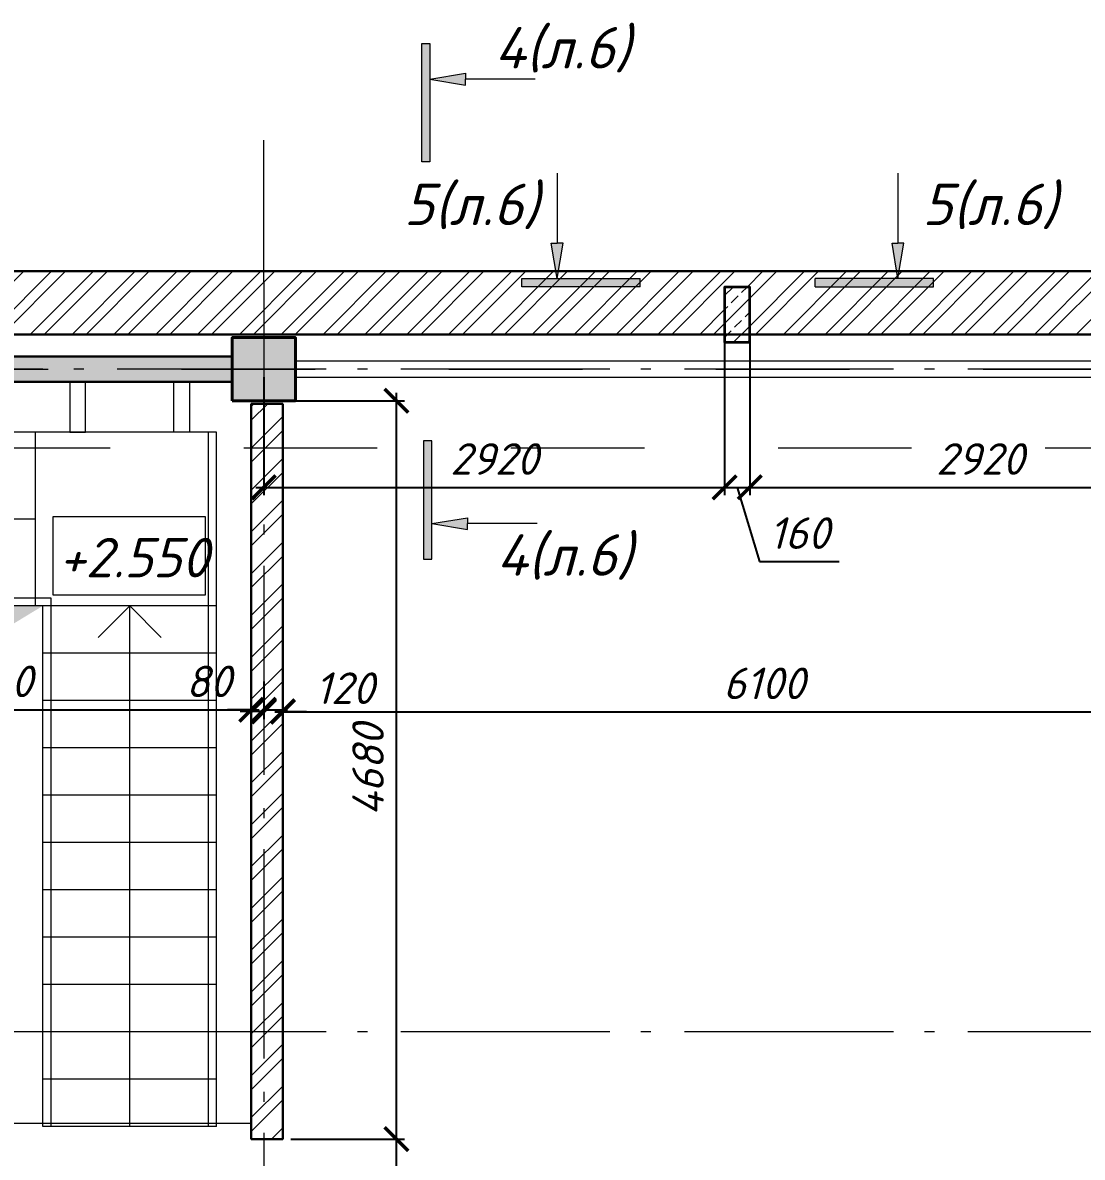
# Model space of a CAD drawing. Header units: millimetres. Extents: x -238377 to -11282, y -123214 to -44846.
# Drawn here: x -154530 to -147813, y -69806 to -62615 of the extents above; entities that cross this region are included whole.
import ezdxf
from ezdxf.enums import TextEntityAlignment as Align

# ---------------------------------------------------------------- set-up
doc = ezdxf.new("R2010")
doc.units = ezdxf.units.MM
doc.header["$MEASUREMENT"] = 0
doc.linetypes.add('Double Dashed', pattern=[1797.222233, 1325, -211.666656, 63.333344, -197.222233])
doc.linetypes.add('Штриховая', pattern=[5644.444466, 2822.222233, -2822.222233])
doc.layers.get('0').update_dxf_attribs({"lineweight": 5})
doc.layers.add('#Hatch', color=252, linetype='Continuous', lineweight=5, true_color=0x696969)
for name, color, linetype, lineweight in [('#noPrint', 10, 'Continuous', 30), ('#Бетон', 10, 'Continuous', 35), ('#Выноски', 150, 'Continuous', 15), ('колонны_Ном._пера__94', 252, 'Continuous', 13), ('колонны_Ном._пера__99', 7, 'Continuous', 40), ('Конструкции', 160, 'Continuous', 5), ('лестницы_Ном._пера__96', 7, 'Continuous', 13), ('оси_Ном._пера__96', 7, 'Continuous', 5), ('размеры', 7, 'Continuous', 5), ('текст_Ном._пера__1', 7, 'Continuous', 0), ('текст_Ном._пера__96', 7, 'Continuous', 5), ('чертеж_Ном._пера__96', 7, 'Continuous', 13)]:
    doc.layers.add(name, color=color, linetype=linetype, lineweight=lineweight)
for name, color, linetype in [('#стены внутр', 152, 'Continuous'), ('#стены наруж', 7, 'Continuous'), ('оси', 7, 'Continuous'), ('размеры внутр', 7, 'Continuous')]:
    doc.layers.add(name, color=color, linetype=linetype)
doc.styles.get("Standard").update_dxf_attribs({"font": 'isocpeui.ttf'})
doc.styles.add('STEP PR', font='isocpeui.ttf')
doc.styles.add('СГЕНЕРИР_СТИЛЬ_3', font='gost_2_304-81_type.ttf')
doc.dimstyles.get("Standard").update_dxf_attribs({"dimtxt": 200, "dimasz": 150, "dimexe": 50, "dimexo": 50, "dimgap": 80, "dimtad": 1, "dimdec": 0, "dimzin": 0, "dimdsep": 46, "dimtxsty": 'Standard', "dimblk": 'ARCHTICK', "dimcen": 5, "dimdle": 50, "dimadec": 0, "dimazin": 0, "dimtfac": 1, "dimtdec": 0, "dimtofl": 0, "dimtmove": 1, "dimatfit": 3, "dimfxl": 1, "dimtolj": 1, "dimtzin": 0, "dimarcsym": 0})

# ---------------------------------------------------------------- blocks, each defined once
blk = doc.blocks.new('л 4950 17+3+15')
at = {"color": 253, "true_color": 0xa3a3a3}
for points in [[(171.3, 5900), (269.9, 5900), (269.9, 6220), (171.3, 6220)], [(171.3, 5900), (269.9, 5900), (269.9, 6220), (171.3, 6220)], [(928.7, 5900), (830.1, 5900), (830.1, 6220), (928.7, 6220)], [(928.7, 5900), (830.1, 5900), (830.1, 6220), (928.7, 6220)], [(1971.3, 5900), (2069.9, 5900), (2069.9, 6220), (1971.3, 6220)], [(1971.3, 5900), (2069.9, 5900), (2069.9, 6220), (1971.3, 6220)], [(2728.7, 5900), (2630.1, 5900), (2630.1, 6220), (2728.7, 6220)], [(2728.7, 5900), (2630.1, 5900), (2630.1, 6220), (2728.7, 6220)]]:
    blk.add_lwpolyline(points, close=True, dxfattribs=at)
for points in [[(2850, 5900), (2850, 1150), (3119.1, 1150)], [(2850, 5900), (2850, 1150), (3145.1, 1150)]]:
    blk.add_lwpolyline(points, dxfattribs=at)
at = {"color": 253, "lineweight": 0, "true_color": 0xa3a3a3}
blk.add_lwpolyline([(1850, 4850), (1100, 4850), (1050, 4850), (1050, 1500)], dxfattribs=at)
blk.add_lwpolyline([(1850, 4850), (1100, 4850), (1050, 4850), (1050, 1500)], dxfattribs=at)
at = {"color": 253, "lineweight": 30, "true_color": 0xa3a3a3}
for points in [[(3119.8, 1200), (3119.8, 1200), (1800, 1200)], [(3145.8, 1200), (3145.8, 1200), (1800, 1200)]]:
    blk.add_lwpolyline(points, dxfattribs=at)
at = {"layer": 'лестницы_Ном._пера__96', "color": 253, "linetype": 'Continuous', "lineweight": 0, "true_color": 0xa3a3a3}
for p, q in [((0, 5900), (2900, 5900)), ((0, 1500), (0, 5900)), ((0, 5900), (2900, 5900)), ((0, 1500), (0, 5900)), ((50, 1500), (50, 5900)), ((50, 1500), (50, 5900)), ((1150, 5900), (1150, 4800)), ((1150, 5900), (1150, 4800)), ((1450, 5900), (1450, 4800)), ((1450, 5900), (1450, 4800)), ((1750, 5900), (1750, 4800)), ((1750, 5900), (1750, 4800)), ((2900, 5900), (2900, 1200)), ((2900, 5900), (2900, 1200)), ((1550, 5550), (1750, 5350)), ((1550, 5550), (1750, 5350)), ((1150, 5350), (1750, 5350)), ((1150, 5350), (1750, 5350)), ((1550, 5150), (1750, 5350)), ((1550, 5150), (1750, 5350)), ((0, 4800), (1100, 4800)), ((0, 4800), (1100, 4800)), ((350, 4600), (550, 4800)), ((350, 4600), (550, 4800)), ((750, 4600), (550, 4800)), ((550, 1500), (550, 4800)), ((750, 4600), (550, 4800)), ((550, 1500), (550, 4800)), ((1100, 4800), (1800, 4800)), ((1100, 1500), (1100, 4800)), ((1100, 4800), (1800, 4800)), ((1100, 1500), (1100, 4800)), ((2900, 4800), (1800, 4800)), ((2900, 4800), (1800, 4800)), ((2350, 4800), (2350, 1200)), ((2350, 4800), (2350, 1200)), ((0, 4500), (1100, 4500)), ((0, 4500), (1100, 4500)), ((2900, 4500), (1800, 4500)), ((2900, 4500), (1800, 4500)), ((0, 4200), (1100, 4200)), ((0, 4200), (1100, 4200)), ((2900, 4200), (1800, 4200)), ((2900, 4200), (1800, 4200)), ((0, 3900), (1100, 3900)), ((0, 3900), (1100, 3900)), ((2900, 3900), (1800, 3900)), ((2900, 3900), (1800, 3900)), ((0, 3600), (1100, 3600)), ((0, 3600), (1100, 3600)), ((2900, 3600), (1800, 3600)), ((2900, 3600), (1800, 3600)), ((0, 3300), (1100, 3300)), ((0, 3300), (1100, 3300)), ((2900, 3300), (1800, 3300)), ((2900, 3300), (1800, 3300)), ((0, 3000), (1100, 3000)), ((0, 3000), (1100, 3000)), ((2900, 3000), (1800, 3000)), ((2900, 3000), (1800, 3000)), ((0, 2700), (1100, 2700)), ((0, 2700), (1100, 2700)), ((2900, 2700), (1800, 2700)), ((2900, 2700), (1800, 2700)), ((0, 2400), (1100, 2400)), ((0, 2400), (1100, 2400)), ((2900, 2400), (1800, 2400)), ((2900, 2400), (1800, 2400)), ((0, 2100), (1100, 2100)), ((0, 2100), (1100, 2100)), ((2900, 2100), (1800, 2100)), ((2900, 2100), (1800, 2100)), ((0, 1800), (1100, 1800)), ((0, 1800), (1100, 1800)), ((2900, 1800), (1800, 1800)), ((2900, 1800), (1800, 1800)), ((2900, 1500), (1800, 1500)), ((2900, 1500), (1800, 1500)), ((2350, 1200), (2150, 1400)), ((2350, 1200), (2150, 1400)), ((2350, 1200), (2550, 1400)), ((2350, 1200), (2550, 1400))]:
    blk.add_line(p, q, dxfattribs=at)
at = {"layer": 'лестницы_Ном._пера__96', "color": 253, "linetype": 'Continuous', "true_color": 0xa3a3a3}
for p, q in [((1800, 4800), (1800, 1200)), ((0, 1500), (1100, 1500)), ((0, 1500), (1100, 1500)), ((2900, 1200), (1800, 1200)), ((2900, 1200), (1800, 1200))]:
    blk.add_line(p, q, dxfattribs=at)
at = {"layer": 'лестницы_Ном._пера__96', "color": 253, "linetype": 'Continuous', "lineweight": 0, "true_color": 0xa3a3a3}
blk.add_lwpolyline([(1850, 4850), (1850, 1150), (1850, 1150)], dxfattribs=at)
blk.add_lwpolyline([(1850, 4850), (1850, 1150), (1850, 1150)], dxfattribs=at)
blk = doc.blocks.new('Стандартный маркер сетки_12')
at = {"layer": 'оси_Ном._пера__96', "linetype": 'Double Dashed'}
for q in [(0, 0), (20403.4, 0)]:
    blk.add_line((900, 0), q, dxfattribs=at)
at = {"layer": 'оси_Ном._пера__96', "style": 'СГЕНЕРИР_СТИЛЬ_3'}
blk.add_attdef('AC_MarkerText_1', text='', height=350, rotation=90, dxfattribs=at).set_placement((21973.1, -208.7), align=Align.BOTTOM_LEFT)
blk = doc.blocks.new('Стандартный маркер сетки_16')
at = {"layer": 'оси_Ном._пера__96', "linetype": 'Double Dashed'}
blk.add_line((900, 0), (41068.3, 0), dxfattribs=at)
at = {"layer": 'оси_Ном._пера__96', "style": 'СГЕНЕРИР_СТИЛЬ_3'}
blk.add_attdef('AC_MarkerText_1', text='', height=350, rotation=180, dxfattribs=at).set_placement((-260.8, 269.7), align=Align.BOTTOM_LEFT)
blk = doc.blocks.new('_ArchTick')
at = {"color": 0, "linetype": 'ByBlock', "const_width": 0.15}
blk.add_lwpolyline([(-0.5, -0.5), (0.5, 0.5)], dxfattribs=at)
blk = doc.blocks.new('*D47')
at = {"layer": 'Defpoints', "color": 0, "transparency": 16777216}
for p in [(-152880.8, -69690.4), (-152160.6, -69690.4), (-153001.2, -70610.4)]:
    blk.add_point(p, dxfattribs=at)
at = {"layer": 'размеры', "color": 0, "lineweight": -2, "transparency": 16777216}
for p, q in [((-152160.6, -70660.4), (-152160.6, -69640.4)), ((-152830.8, -69690.4), (-152110.6, -69690.4)), ((-152951.2, -70610.4), (-152110.6, -70610.4))]:
    blk.add_line(p, q, dxfattribs=at)
at = {"layer": 'размеры', "color": 0, "lineweight": -2, "transparency": 16777216, "xscale": 150, "yscale": 150, "zscale": 150}
for p, rotation in [((-152160.6, -69690.4), 90), ((-152160.6, -70610.4), 270)]:
    blk.add_blockref('_ArchTick', p, dxfattribs=dict(at, rotation=rotation))
at = {"layer": 'размеры', "color": 0, "transparency": 16777216, "insert": (-152340.6, -70191.1), "char_height": 200, "attachment_point": 5, "rotation": 90}
blk.add_mtext('\\A1;920', dxfattribs=at)
blk = doc.blocks.new('Колонна_15_1', base_point=(22379, 71855.7))
at = {"layer": 'колонны_Ном._пера__94', "linetype": 'Continuous', "true_color": 0x7d7d7d}
blk.add_hatch(color=8, dxfattribs=at).paths.add_polyline_path([(22179, 71646.7), (22579, 71646.7), (22579, 72046.7), (22179, 72046.7)])
blk.add_hatch(color=8, dxfattribs=at).paths.add_polyline_path([(22179, 71646.7), (22579, 71646.7), (22579, 72046.7), (22179, 72046.7)])
at = {"layer": 'колонны_Ном._пера__99', "linetype": 'Continuous', "flags": 128}
blk.add_lwpolyline([(22179, 71646.7), (22579, 71646.7), (22579, 72046.7), (22179, 72046.7)], close=True, dxfattribs=at)
at = {"layer": 'колонны_Ном._пера__99', "color": 8, "linetype": 'Continuous', "true_color": 0x737373, "flags": 128}
blk.add_lwpolyline([(22179, 71646.7), (22579, 71646.7), (22579, 72046.7), (22179, 72046.7)], close=True, dxfattribs=at)
at = {"layer": 'оси_Ном._пера__96', "color": 253, "lineweight": 5, "true_color": 0x9c9c9c}
for points in [[(22379.3, 72046.7), (22379.3, 71646.7)], [(22379.3, 72046.7), (22379.3, 71646.7)], [(22179, 71846.7), (22579, 71846.7)], [(22179, 71846.7), (22579, 71846.7)]]:
    blk.add_lwpolyline(points, dxfattribs=at)
blk = doc.blocks.new('Связ001')
at = {"layer": 'Конструкции', "color": 102, "linetype": 'Continuous', "lineweight": 9}
blk.add_lwpolyline([(5837.4, 0), (5837.4, 100), (0, 100), (0, 0), (5837.4, 0)], dxfattribs=at)
blk = doc.blocks.new('A$C6E950B50')
at = {"layer": 'колонны_Ном._пера__94', "linetype": 'Continuous', "true_color": 0x737373}
blk.add_hatch(color=8, dxfattribs=at).paths.add_polyline_path([(-668.7, 55.9), (-668.7, 215.9), (-3769.2, 215.9), (-3769.2, 55.9)])
blk.add_hatch(color=8, dxfattribs=at).paths.add_polyline_path([(-668.7, 55.9), (-668.7, 215.9), (-3769.2, 215.9), (-3769.2, 55.9)])
at = {"layer": '#стены внутр', "lineweight": 30}
blk.add_lwpolyline([(-3769.2, 55.9), (-3769.2, 215.9), (-668.7, 215.9), (-668.7, 55.9), (-3769.2, 55.9)], dxfattribs=at)
at = {"layer": '#стены внутр', "color": 8, "lineweight": 30, "true_color": 0x737373}
blk.add_lwpolyline([(-3769.2, 55.9), (-3769.2, 215.9), (-668.7, 215.9), (-668.7, 55.9), (-3769.2, 55.9)], dxfattribs=at)
blk = doc.blocks.new('*D74')
at = {"layer": 'Defpoints', "color": 0, "transparency": 16777216}
for p in [(-153081.1, -66828), (-156421.2, -66928.1), (-153081.1, -66969.3)]:
    blk.add_point(p, dxfattribs=at)
at = {"layer": 'размеры', "color": 0, "lineweight": -2, "transparency": 16777216}
for p, q in [((-153081.1, -66878), (-153081.1, -67019.3)), ((-156471.2, -66969.3), (-153031.1, -66969.3)), ((-156421.2, -66978.1), (-156421.2, -67019.3))]:
    blk.add_line(p, q, dxfattribs=at)
at = {"layer": 'размеры', "color": 0, "lineweight": -2, "transparency": 16777216, "xscale": 150, "yscale": 150, "zscale": 150, "rotation": 180}
blk.add_blockref('_ArchTick', (-156421.2, -66969.3), dxfattribs=at)
at = {"layer": 'размеры', "color": 0, "lineweight": -2, "transparency": 16777216, "xscale": 150, "yscale": 150, "zscale": 150}
blk.add_blockref('_ArchTick', (-153081.1, -66969.3), dxfattribs=at)
at = {"layer": 'размеры', "color": 0, "transparency": 16777216, "insert": (-154751.1, -66789.3), "char_height": 200, "attachment_point": 5}
blk.add_mtext('\\A1;3340', dxfattribs=at)
blk = doc.blocks.new('*D126')
at = {"layer": 'Defpoints', "color": 0, "transparency": 16777216}
for p in [(-153001.2, -66740.2), (-153081.1, -66828), (-153001.2, -66969.3)]:
    blk.add_point(p, dxfattribs=at)
at = {"layer": 'размеры', "color": 0, "lineweight": -2, "transparency": 16777216}
for p, q in [((-153001.2, -66790.2), (-153001.2, -67019.3)), ((-153081.1, -66878), (-153081.1, -67019.3)), ((-153081.1, -66969.3), (-153231.1, -66969.3)), ((-153001.2, -66969.3), (-152851.2, -66969.3))]:
    blk.add_line(p, q, dxfattribs=at)
at = {"layer": 'размеры', "color": 0, "lineweight": -2, "transparency": 16777216, "xscale": 150, "yscale": 150, "zscale": 150}
blk.add_blockref('_ArchTick', (-153081.1, -66969.3), dxfattribs=at)
at = {"layer": 'размеры', "color": 0, "lineweight": -2, "transparency": 16777216, "xscale": 150, "yscale": 150, "zscale": 150, "rotation": 180}
blk.add_blockref('_ArchTick', (-153001.2, -66969.3), dxfattribs=at)
at = {"layer": 'размеры', "color": 0, "transparency": 16777216, "insert": (-153351.2, -66789.3), "char_height": 200, "attachment_point": 5}
blk.add_mtext('\\A1;80', dxfattribs=at)
blk = doc.blocks.new('*D127')
at = {"layer": 'Defpoints', "color": 0, "transparency": 16777216}
for p in [(-153001.2, -66740.2), (-152881, -66750.1), (-152881, -66979.3)]:
    blk.add_point(p, dxfattribs=at)
at = {"layer": 'размеры', "color": 0, "lineweight": -2, "transparency": 16777216}
for p, q in [((-153001.2, -66790.2), (-153001.2, -67029.3)), ((-152881, -66800.1), (-152881, -67029.3)), ((-153001.2, -66979.3), (-153151.2, -66979.3)), ((-152881, -66979.3), (-152731, -66979.3))]:
    blk.add_line(p, q, dxfattribs=at)
at = {"layer": 'размеры', "color": 0, "lineweight": -2, "transparency": 16777216, "xscale": 150, "yscale": 150, "zscale": 150}
blk.add_blockref('_ArchTick', (-153001.2, -66979.3), dxfattribs=at)
at = {"layer": 'размеры', "color": 0, "lineweight": -2, "transparency": 16777216, "xscale": 150, "yscale": 150, "zscale": 150, "rotation": 180}
blk.add_blockref('_ArchTick', (-152881, -66979.3), dxfattribs=at)
at = {"layer": 'размеры', "color": 0, "transparency": 16777216, "insert": (-152488.7, -66832.4), "char_height": 200, "attachment_point": 5}
blk.add_mtext('\\A1;120', dxfattribs=at)
blk = doc.blocks.new('*D146')
at = {"layer": 'Defpoints', "color": 0, "transparency": 16777216}
for p in [(-146780.9, -65310.4), (-152881, -66750.1), (-146780.9, -66981.9)]:
    blk.add_point(p, dxfattribs=at)
at = {"layer": 'размеры', "color": 0, "lineweight": -2, "transparency": 16777216}
for p, q in [((-146780.9, -65360.4), (-146780.9, -67031.9)), ((-152881, -66800.1), (-152881, -67031.9)), ((-152931, -66981.9), (-146730.9, -66981.9))]:
    blk.add_line(p, q, dxfattribs=at)
at = {"layer": 'размеры', "color": 0, "lineweight": -2, "transparency": 16777216, "xscale": 150, "yscale": 150, "zscale": 150, "rotation": 180}
blk.add_blockref('_ArchTick', (-152881, -66981.9), dxfattribs=at)
at = {"layer": 'размеры', "color": 0, "lineweight": -2, "transparency": 16777216, "xscale": 150, "yscale": 150, "zscale": 150}
blk.add_blockref('_ArchTick', (-146780.9, -66981.9), dxfattribs=at)
at = {"layer": 'размеры', "color": 0, "transparency": 16777216, "insert": (-149831, -66801.9), "char_height": 200, "attachment_point": 5}
blk.add_mtext('\\A1;6100', dxfattribs=at)
blk = doc.blocks.new('*D153')
at = {"layer": 'Defpoints', "color": 0, "transparency": 16777216}
for p in [(-152881.2, -65010.4), (-152160.6, -65010.4), (-152880.8, -69690.4)]:
    blk.add_point(p, dxfattribs=at)
at = {"layer": 'размеры', "color": 0, "lineweight": -2, "transparency": 16777216}
for p, q in [((-152160.6, -69740.4), (-152160.6, -64960.4)), ((-152831.2, -65010.4), (-152110.6, -65010.4)), ((-152830.8, -69690.4), (-152110.6, -69690.4))]:
    blk.add_line(p, q, dxfattribs=at)
at = {"layer": 'размеры', "color": 0, "lineweight": -2, "transparency": 16777216, "xscale": 150, "yscale": 150, "zscale": 150}
for p, rotation in [((-152160.6, -65010.4), 90), ((-152160.6, -69690.4), 270)]:
    blk.add_blockref('_ArchTick', p, dxfattribs=dict(at, rotation=rotation))
at = {"layer": 'размеры', "color": 0, "transparency": 16777216, "insert": (-152340.6, -67350.4), "char_height": 200, "attachment_point": 5, "rotation": 90}
blk.add_mtext('\\A1;4680', dxfattribs=at)
blk = doc.blocks.new('сердечник160х300')
at = {"layer": '#Hatch'}
h = blk.add_hatch(dxfattribs=at)
h.set_pattern_fill('ANSI33', color=256, scale=500)
h.paths.add_polyline_path([(80, 150), (-80, 150), (-80, -197.9), (80, -197.9)])
at = {"layer": '#Бетон'}
blk.add_lwpolyline([(80, -200), (80, 150), (-80, 150), (-80, -200)], close=True, dxfattribs=at)
blk = doc.blocks.new('*D238')
at = {"layer": 'Defpoints', "color": 0, "transparency": 16777216}
for p in [(-150081.5, -64590.4), (-153001.5, -64810.4), (-150081.5, -65559.8)]:
    blk.add_point(p, dxfattribs=at)
at = {"layer": 'размеры', "color": 0, "lineweight": -2, "transparency": 16777216}
for p, q in [((-150081.5, -64640.4), (-150081.5, -65609.8)), ((-153001.5, -64860.4), (-153001.5, -65609.8)), ((-153051.5, -65559.8), (-150031.5, -65559.8))]:
    blk.add_line(p, q, dxfattribs=at)
at = {"layer": 'размеры', "color": 0, "lineweight": -2, "transparency": 16777216, "xscale": 150, "yscale": 150, "zscale": 150, "rotation": 180}
blk.add_blockref('_ArchTick', (-153001.5, -65559.8), dxfattribs=at)
at = {"layer": 'размеры', "color": 0, "lineweight": -2, "transparency": 16777216, "xscale": 150, "yscale": 150, "zscale": 150}
blk.add_blockref('_ArchTick', (-150081.5, -65559.8), dxfattribs=at)
at = {"layer": 'размеры', "color": 0, "transparency": 16777216, "insert": (-151541.5, -65379.8), "char_height": 200, "attachment_point": 5}
blk.add_mtext('\\A1;2920', dxfattribs=at)
blk = doc.blocks.new('*D239')
at = {"layer": 'Defpoints', "color": 0, "transparency": 16777216}
for p in [(-150081.5, -64590.4), (-149921.5, -64590.4), (-149921.5, -65559.8)]:
    blk.add_point(p, dxfattribs=at)
at = {"layer": 'размеры', "color": 0, "lineweight": -2, "transparency": 16777216}
for p, q in [((-150081.5, -64640.4), (-150081.5, -65609.8)), ((-149921.5, -64640.4), (-149921.5, -65609.8)), ((-150131.5, -65559.8), (-149871.5, -65559.8)), ((-150001.5, -65559.8), (-149860.5, -66029.8)), ((-149860.5, -66029.8), (-149354.1, -66029.8))]:
    blk.add_line(p, q, dxfattribs=at)
at = {"layer": 'размеры', "color": 0, "lineweight": -2, "transparency": 16777216, "xscale": 150, "yscale": 150, "zscale": 150, "rotation": 180}
blk.add_blockref('_ArchTick', (-150081.5, -65559.8), dxfattribs=at)
at = {"layer": 'размеры', "color": 0, "lineweight": -2, "transparency": 16777216, "xscale": 150, "yscale": 150, "zscale": 150}
blk.add_blockref('_ArchTick', (-149921.5, -65559.8), dxfattribs=at)
at = {"layer": 'размеры', "color": 0, "transparency": 16777216, "insert": (-149607.3, -65849.8), "char_height": 200, "attachment_point": 5}
blk.add_mtext('\\A1;160', dxfattribs=at)
blk = doc.blocks.new('*D240')
at = {"layer": 'Defpoints', "color": 0, "transparency": 16777216}
for p in [(-149921.5, -64590.4), (-147001.2, -65010.4), (-147001.2, -65559.8)]:
    blk.add_point(p, dxfattribs=at)
at = {"layer": 'размеры', "color": 0, "lineweight": -2, "transparency": 16777216}
for p, q in [((-149921.5, -64640.4), (-149921.5, -65609.8)), ((-147001.2, -65060.4), (-147001.2, -65609.8)), ((-149971.5, -65559.8), (-146951.2, -65559.8))]:
    blk.add_line(p, q, dxfattribs=at)
at = {"layer": 'размеры', "color": 0, "lineweight": -2, "transparency": 16777216, "xscale": 150, "yscale": 150, "zscale": 150, "rotation": 180}
blk.add_blockref('_ArchTick', (-149921.5, -65559.8), dxfattribs=at)
at = {"layer": 'размеры', "color": 0, "lineweight": -2, "transparency": 16777216, "xscale": 150, "yscale": 150, "zscale": 150}
blk.add_blockref('_ArchTick', (-147001.2, -65559.8), dxfattribs=at)
at = {"layer": 'размеры', "color": 0, "transparency": 16777216, "insert": (-148461.3, -65379.8), "char_height": 200, "attachment_point": 5}
blk.add_mtext('\\A1;2920', dxfattribs=at)
blk = doc.blocks.new('*U251')
at = {"linetype": 'ByBlock', "ltscale": 100}
h = blk.add_hatch(color=256, dxfattribs=at)
h.dxf.hatch_style = 1
h.paths.add_polyline_path([(35, 1000), (-35, 1000), (-35, 0), (35, 0)])
h = blk.add_hatch(color=256, dxfattribs=at)
h.dxf.hatch_style = 1
h.paths.add_polyline_path([(335.5, 750.3), (335.5, 700), (335.5, 649.7), (35, 700)])
for p, q in [((-35, 1000), (35, 1000)), ((-35, 0), (-35, 1000)), ((35, 1000), (35, 0)), ((35, 700), (335.5, 750.3)), ((35, 700), (335.5, 649.7)), ((335.5, 750.3), (335.5, 700)), ((335.5, 649.7), (335.5, 700)), ((35, 0), (-35, 0))]:
    blk.add_line(p, q, dxfattribs=at)
at = {"linetype": 'ByBlock', "ltscale": 100, "extrusion": (0, 1, 0), "elevation": 700}
blk.add_lwpolyline([(-924.8, 0), (-335, 0)], dxfattribs=at)
at = {"ltscale": 100, "style": 'STEP PR'}
blk.add_attdef('Nv', text='', height=350, dxfattribs=at).set_placement((780.9, 790), align=Align.RIGHT)
blk = doc.blocks.new('*U249')
at = {"linetype": 'ByBlock', "ltscale": 100}
h = blk.add_hatch(color=256, dxfattribs=at)
h.dxf.hatch_style = 1
h.paths.add_polyline_path([(35, 0), (-35, 0), (-35, -1000), (35, -1000)])
h = blk.add_hatch(color=256, dxfattribs=at)
h.dxf.hatch_style = 1
h.paths.add_polyline_path([(335.5, -750.3), (335.5, -700), (335.5, -649.7), (35, -700)])
for p, q in [((35, 0), (-35, 0)), ((-35, 0), (-35, -1000)), ((35, -1000), (35, 0)), ((35, -700), (335.5, -649.7)), ((335.5, -649.7), (335.5, -700)), ((35, -700), (335.5, -750.3)), ((335.5, -750.3), (335.5, -700)), ((-35, -1000), (35, -1000))]:
    blk.add_line(p, q, dxfattribs=at)
at = {"linetype": 'ByBlock', "ltscale": 100, "extrusion": (0, -1, 0), "elevation": 700}
blk.add_lwpolyline([(924.8, 0), (335, 0)], dxfattribs=at)
at = {"ltscale": 100, "style": 'STEP PR'}
blk.add_attdef('Nv', text='', height=350, dxfattribs=at).set_placement((780.9, -1140), align=Align.RIGHT)
blk = doc.blocks.new('*U266')
at = {"ltscale": 100}
h = blk.add_hatch(color=256, dxfattribs=at)
h.dxf.hatch_style = 1
h.paths.add_polyline_path([(-85.3, 1070.5), (-35, 1070.5), (15.3, 1070.5), (-35, 770)])
h = blk.add_hatch(color=256, dxfattribs=at)
h.dxf.hatch_style = 1
h.paths.add_polyline_path([(665, 700), (665, 770), (-335, 770), (-335, 700)])
at = {"linetype": 'Continuous', "ltscale": 100}
for p, q in [((-85.3, 1070.5), (-35, 1070.5)), ((-35, 770), (-85.3, 1070.5)), ((-35, 770), (15.3, 1070.5)), ((15.3, 1070.5), (-35, 1070.5)), ((-335, 700), (-335, 770)), ((-335, 770), (665, 770)), ((665, 700), (-335, 700))]:
    blk.add_line(p, q, dxfattribs=at)
at = {"linetype": 'Continuous', "ltscale": 100, "extrusion": (-1, -1e-16, 0), "elevation": 35}
blk.add_lwpolyline([(-1659.8, 0), (-1070, 0)], dxfattribs=at)
at = {"linetype": 'Continuous', "ltscale": 100}
blk.add_lwpolyline([(665, 700), (665, 770)], dxfattribs=at)
at = {"ltscale": 100, "style": 'STEP PR'}
blk.add_attdef('Nh', text='', height=350, dxfattribs=at).set_placement((-191.6, 1221.8), align=Align.RIGHT)
blk = doc.blocks.new('*U392')
at = {"ltscale": 100}
h = blk.add_hatch(color=256, dxfattribs=at)
h.dxf.hatch_style = 1
h.paths.add_polyline_path([(1415.3, 1070.5), (1365, 1070.5), (1314.7, 1070.5), (1365, 770)])
h = blk.add_hatch(color=256, dxfattribs=at)
h.dxf.hatch_style = 1
h.paths.add_polyline_path([(1665, 700), (1665, 770), (665, 770), (665, 700)])
at = {"linetype": 'Continuous', "ltscale": 100}
for p, q in [((1365, 770), (1314.7, 1070.5)), ((1314.7, 1070.5), (1365, 1070.5)), ((1415.3, 1070.5), (1365, 1070.5)), ((1365, 770), (1415.3, 1070.5)), ((1665, 770), (665, 770)), ((1665, 700), (1665, 770)), ((665, 700), (1665, 700))]:
    blk.add_line(p, q, dxfattribs=at)
at = {"linetype": 'Continuous', "ltscale": 100, "extrusion": (1, -1e-16, 0), "elevation": 1365}
blk.add_lwpolyline([(1659.8, 0), (1070, 0)], dxfattribs=at)
at = {"linetype": 'Continuous', "ltscale": 100}
blk.add_lwpolyline([(665, 700), (665, 770)], dxfattribs=at)
at = {"ltscale": 100, "style": 'STEP PR'}
blk.add_attdef('Nh', text='', height=350, dxfattribs=at).set_placement((1799.2, 1221.8), align=Align.RIGHT)

msp = doc.modelspace()

# ---------------------------------------------------------------- hatches: boundary and pattern name
at = {"layer": '#Hatch'}
h = msp.add_hatch(dxfattribs=at)
h.set_pattern_fill('ANSI32', color=256, scale=500)
h.paths.add_polyline_path([(-146380.9, -64190.4), (-147001.2, -64190.4), (-147001.2, -64259), (-147001.2, -64590.4), (-146780.9, -64590.4), (-146780.9, -64810.4), (-146380.9, -64810.4)])
h.paths.add_polyline_path([(-146380.9, -64810.4), (-146780.9, -64810.4), (-146780.9, -65310.4), (-146380.9, -65310.4)])
h.paths.add_polyline_path([(-177581.5, -64590.4), (-177581.5, -64290.4), (-177421.5, -64290.4), (-177421.5, -64590.4), (-171581.5, -64590.4), (-171581.5, -64290.4), (-171421.5, -64290.4), (-171421.5, -64590.4), (-165581.5, -64590.4), (-165581.5, -64290.4), (-165421.5, -64290.4), (-165421.5, -64590.4), (-159581.5, -64590.4), (-159581.5, -64290.4), (-159421.5, -64290.4), (-159421.5, -64590.4), (-150081.5, -64590.4), (-150081.5, -64290.4), (-149921.5, -64290.4), (-149921.5, -64590.4), (-147001.2, -64590.4), (-147001.2, -64259), (-147001.2, -64190.4), (-184301.2, -64190.4), (-184301.2, -64590.4), (-180700.9, -64590.4)])
h = msp.add_hatch(dxfattribs=at)
h.set_pattern_fill('ANSI32', color=256, scale=500)
h.paths.add_polyline_path([(-152881.2, -65030.4), (-153001.2, -65030.4), (-153001.2, -69010.4), (-152880.9, -69010.4)])
h.paths.add_polyline_path([(-152880.9, -69010.4), (-153001.2, -69010.4), (-153001.2, -69690.4), (-152880.8, -69690.4)])
h.paths.add_polyline_path([(-153001.2, -69010.4), (-153081, -69010.4), (-153080.9, -69690.4), (-153001.2, -69690.4)])
h.paths.add_polyline_path([(-153081, -69010.4), (-153001.2, -69010.4), (-153001.2, -65030.4), (-153081.2, -65030.4)])
at = {"layer": 'размеры внутр', "true_color": 0xd3d2db}
h = msp.add_hatch(color=254, dxfattribs=at)
h.dxf.hatch_style = 1
h.paths.add_polyline_path([(-154401.2, -66310.4), (-155101.2, -66310.4), (-155101.2, -69596.4), (-155097.3, -69596.4), (-154866, -66592.5)])

# ---------------------------------------------------------------- linework, layer by layer
at = {"layer": '#стены внутр', "lineweight": 30}
msp.add_lwpolyline([(-152881.2, -65030.4), (-153081.2, -65030.4), (-153080.9, -69690.4), (-152880.8, -69690.4)], close=True, dxfattribs=at)
at = {"layer": '#стены наруж', "lineweight": 30}
msp.add_lwpolyline([(-180700.9, -64590.4), (-146780.9, -64590.4), (-146780.9, -65310.4), (-146380.9, -65310.4), (-146380.9, -64190.4), (-184301.2, -64190.4), (-184301.2, -64590.4), (-180700.9, -64590.4)], dxfattribs=at)
at = {"layer": 'Defpoints', "color": 4, "linetype": 'Штриховая', "lineweight": 5, "ltscale": 0.3}
msp.add_lwpolyline([(-184002.2, -64810.4), (-147201.8, -64810.4), (-147201.8, -65310.6), (-184002.2, -65310.6)], close=True, dxfattribs=at)
at = {"layer": 'оси_Ном._пера__96', "linetype": 'Double Dashed'}
msp.add_line((-143619.1, -64810.4), (-216265.2, -64810.4), dxfattribs=at)
at = {"layer": 'текст_Ном._пера__96', "linetype": 'Continuous', "lineweight": 0, "flags": 128}
msp.add_lwpolyline([(-154335.4, -65745.4), (-153374, -65745.4), (-153374, -66243.7), (-154335.4, -66243.7)], close=True, dxfattribs=at)
at = {"layer": 'чертеж_Ном._пера__96'}
msp.add_lwpolyline([(-153080.9, -69590.4), (-155101.2, -69590.4), (-155101.2, -69910.4), (-156421, -69910.4)], dxfattribs=at)

# ---------------------------------------------------------------- block references
at = {"layer": '#noPrint', "color": 10, "lineweight": 53}
msp.add_blockref('Колонна_15_1', (-153001.5, -64801.5), dxfattribs=at)
at = {"layer": '#Выноски'}
ref = msp.add_blockref('*U251', (-151974.5, -63497.4), dxfattribs=dict(at, xscale=0.75, yscale=0.75, zscale=0.75))
ref.add_attrib('Nv', '4(л.6)', dxfattribs={"layer": '0', "ltscale": 100, "height": 262.5, "style": 'STEP PR'}).set_placement((-150678.3, -62904.9), align=Align.RIGHT)
at = {"layer": '#Выноски', "xscale": 0.75, "yscale": 0.75, "zscale": 0.75}
msp.add_blockref('*U266', (-151115.2, -64814), dxfattribs=at).add_auto_attribs({'Nh': '5(л.6)'})
at = {"layer": '#Выноски'}
ref = msp.add_blockref('*U392', (-150005.5, -64814), dxfattribs=dict(at, xscale=0.75, yscale=0.75, zscale=0.75))
ref.add_attrib('Nh', '5(л.6)', dxfattribs={"layer": '0', "ltscale": 100, "height": 262.5, "style": 'STEP PR'}).set_placement((-147972.6, -63897.6), align=Align.RIGHT)
ref = msp.add_blockref('*U249', (-151962, -65264.6), dxfattribs=dict(at, xscale=0.75, yscale=0.75, zscale=0.75))
ref.add_attrib('Nv', '4(л.6)', dxfattribs={"layer": '0', "ltscale": 100, "height": 262.5, "style": 'STEP PR'}).set_placement((-150665.8, -66119.6), align=Align.RIGHT)
at = {"layer": '#стены наруж'}
msp.add_blockref('A$C6E950B50', (-152532.3, -64946.3), dxfattribs=at)
at = {"layer": 'Конструкции', "color": 0, "linetype": 'Continuous', "xscale": 0.9584354169361498, "zscale": 1000}
msp.add_blockref('Связ001', (-152795.7, -64860.4), dxfattribs=at)
at = {"layer": 'лестницы_Ном._пера__96', "linetype": 'Continuous', "lineweight": 0, "xscale": -1, "zscale": 1000}
msp.add_blockref('л 4950 17+3+15', (-153301.2, -71110.4), dxfattribs=at)
at = {"layer": 'оси', "color": 251, "linetype": 'Continuous', "lineweight": 13, "zscale": 1000}
for name, p, rotation in [('Стандартный маркер сетки_12', (-153001.2, -63359), 270), ('Стандартный маркер сетки_16', (-142719.1, -69010.4), 180)]:
    msp.add_blockref(name, p, dxfattribs=dict(at, rotation=rotation))
at = {"layer": 'размеры'}
msp.add_blockref('сердечник160х300', (-150001.5, -64440.4), dxfattribs=at)

# ---------------------------------------------------------------- texts
at = {"layer": 'текст_Ном._пера__1', "linetype": 'Continuous', "insert": (-154301.6, -66129.7), "char_height": 250, "attachment_point": 7, "style": 'STEP PR'}
msp.add_mtext('+2.550', dxfattribs=at)

# ---------------------------------------------------------------- dimensions: what is measured, and where the dimension line sits
at = {"layer": 'размеры'}
for base, p1, p2, picture, middle in [((-150081.5, -65559.8), (-153001.5, -64810.4), (-150081.5, -64590.4), '*D238', (-151541.5, -65379.8)), ((-149921.5, -65559.8), (-150081.5, -64590.4), (-149921.5, -64590.4), '*D239', (-149780.5, -65849.8)), ((-146780.9, -66981.9), (-152881, -66750.1), (-146780.9, -65310.4), '*D146', (-149831, -66801.9)), ((-153081.1, -66969.3), (-156421.2, -66928.1), (-153081.1, -66828), '*D74', (-154751.1, -66789.3))]:
    dim = msp.add_linear_dim(base=base, p1=p1, p2=p2, dimstyle='Standard', dxfattribs=at)
    dim.commit()
    dim.dimension.update_dxf_attribs({"geometry": picture, "text_midpoint": middle})
dim = msp.add_linear_dim(base=(-147001.2, -65559.8), p1=(-149921.5, -64590.4), p2=(-147001.2, -65010.4), dimstyle='Standard', override={"dimrnd": 5}, dxfattribs=at)
dim.commit()
dim.dimension.update_dxf_attribs({"geometry": '*D240', "text_midpoint": (-148461.3, -65379.8)})
dim = msp.add_linear_dim(base=(-152160.6, -65010.4), p1=(-152880.8, -69690.4), p2=(-152881.2, -65010.4), angle=90, dimstyle='Standard', dxfattribs=at)
dim.commit()
dim.dimension.update_dxf_attribs({"geometry": '*D153', "text_midpoint": (-152340.6, -67350.4)})
for base, p1, p2, picture, middle in [((-153001.2, -66969.3), (-153081.1, -66828), (-153001.2, -66740.2), '*D126', (-153351.2, -66969.3)), ((-152881, -66979.3), (-153001.2, -66740.2), (-152881, -66750.1), '*D127', (-152488.7, -67012.4))]:
    dim = msp.add_linear_dim(base=base, p1=p1, p2=p2, dimstyle='Standard', dxfattribs=at)
    dim.commit()
    dim.dimension.update_dxf_attribs({"geometry": picture, "text_midpoint": middle, "dimtype": 160})
dim = msp.add_linear_dim(base=(-152160.6, -69690.4), p1=(-153001.2, -70610.4), p2=(-152880.8, -69690.4), angle=90, dimstyle='Standard', dxfattribs=at)
dim.commit()
dim.dimension.update_dxf_attribs({"geometry": '*D47', "text_midpoint": (-152160.6, -70191.1), "dimtype": 160})

doc.saveas('drawing.dxf')
